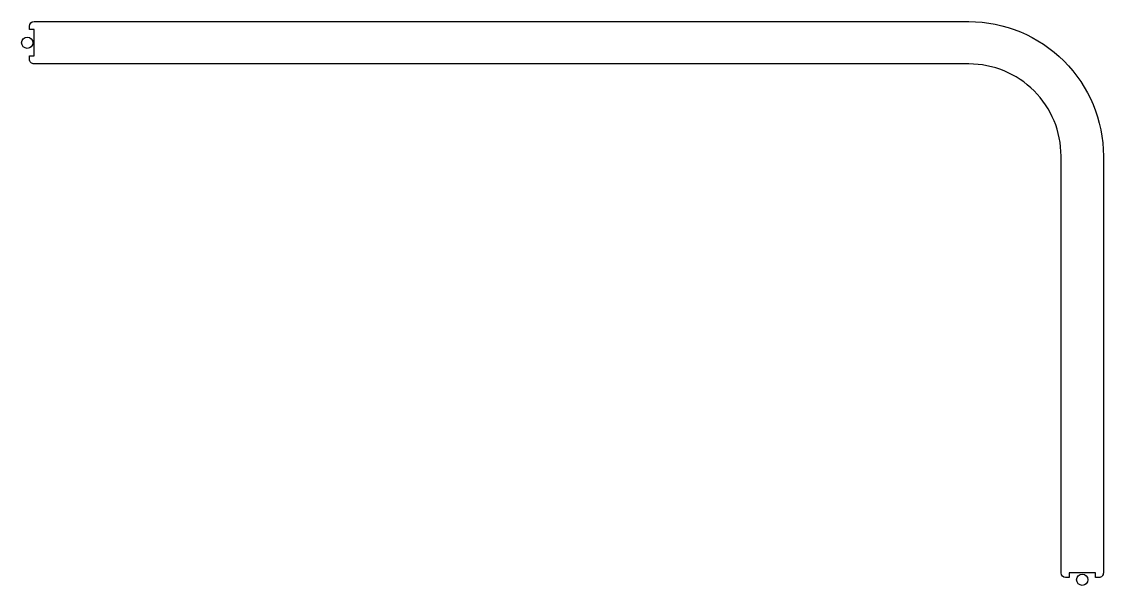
# Model space of a CAD drawing. Extents: x -0.005 to 0.952, y -0.48 to 0.019.
import ezdxf

# ---------------------------------------------------------------- set-up
doc = ezdxf.new("R2010")
doc.units = 0

msp = doc.modelspace()

# ---------------------------------------------------------------- linework, layer by layer
msp.add_lwpolyline([(0.9517, -0.1002), (0.9517, -0.469, -0.414214), (0.9477, -0.473), (0.9446, -0.473), (0.9446, -0.469), (0.9214, -0.469), (0.9214, -0.473), (0.9183, -0.473, -0.414212), (0.9143, -0.469), (0.9143, -0.1002, 0.414214), (0.8328, -0.0187), (0.006, -0.0187, -0.414214), (0.002, -0.0147), (0.002, -0.0116), (0.006, -0.0116), (0.006, 0.0116), (0.002, 0.0116), (0.002, 0.0147, -0.414212), (0.006, 0.0187), (0.8328, 0.0187, -0.414214), (0.9517, -0.1002, 1)], format="xyb")
at = {"color": 251, "true_color": 0x636466}
for centre in [(0, 0), (0.933, -0.475)]:
    msp.add_circle(centre, 0.005, dxfattribs=at)

doc.saveas('drawing.dxf')
